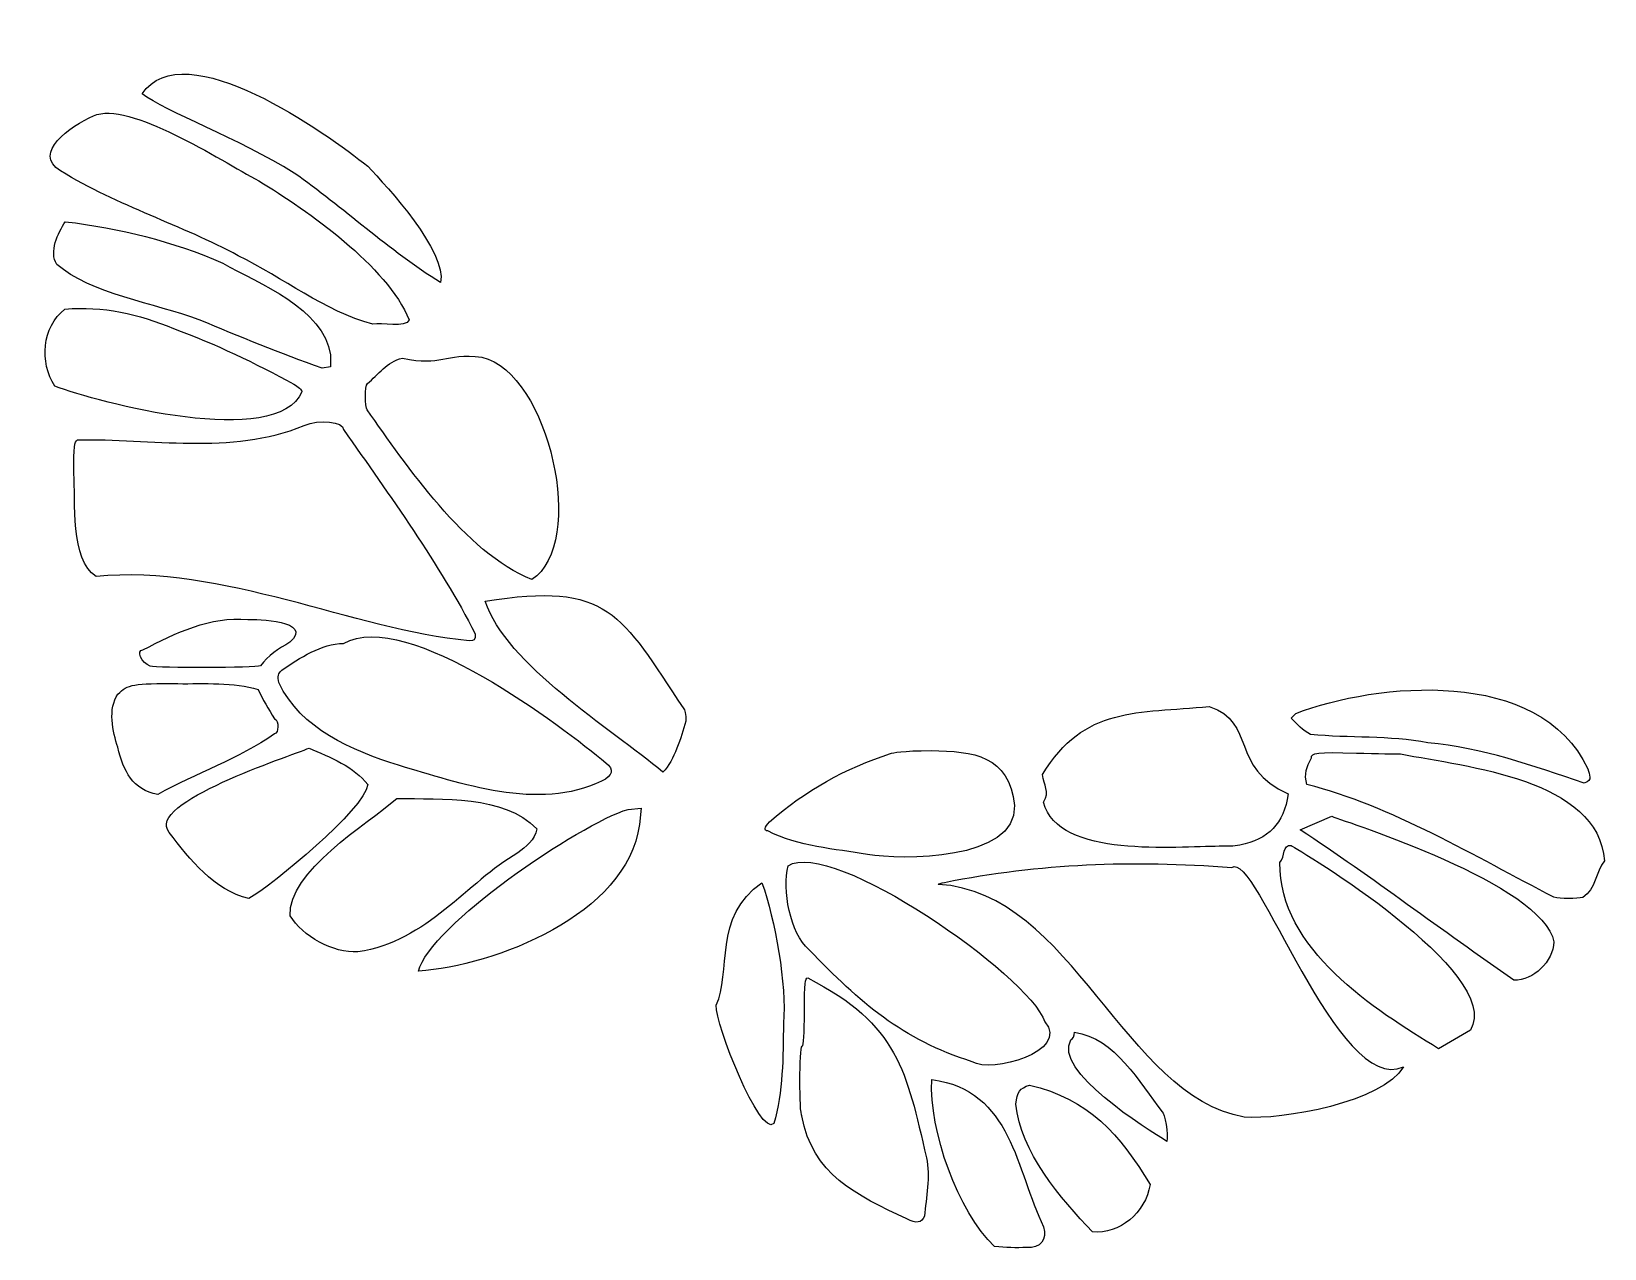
# Model space of a CAD drawing. Header units: centimetres. Extents: x -8.1 to 6.7, y -4.1 to 7.4.
import ezdxf

# ---------------------------------------------------------------- set-up
doc = ezdxf.new("R2010")
doc.units = ezdxf.units.CM
doc.header["$MEASUREMENT"] = 0
doc.layers.add('Layer 1', color=7, linetype='Continuous')

msp = doc.modelspace()

# ---------------------------------------------------------------- linework, layer by layer
at = {"layer": 'Layer 1', "color": 138}
for points, knots in [([(-4.29405, 5.00917), (-4.23127, 5.29614), (-4.79432, 5.91181), (-4.98043, 6.10509), (-4.98043, 6.10509), (-5.36093, 6.41379), (-6.71311, 7.37498), (-7.10724, 6.78686), (-7.10724, 6.78686), (-6.88655, 6.62269), (-6.19683, 6.36693), (-5.67304, 6.04149), (-5.67304, 6.04149), (-5.21918, 5.72094), (-4.77447, 5.3089), (-4.29405, 5.00917)], [0, 0, 0, 0, 0.2, 0.2, 0.2, 0.2, 0.4, 0.4, 0.4, 0.4, 0.6, 0.6, 0.6, 0.6, 1, 1, 1, 1]), ([(-3.96634, 1.6996), (-4.29892, 2.35072), (-4.77699, 3.00545), (-5.20711, 3.62463), (-5.20711, 3.62463), (-5.20711, 3.70085), (-5.43875, 3.72379), (-5.57934, 3.6615), (-5.57934, 3.6615), (-6.27889, 3.37804), (-7.02481, 3.54624), (-7.71421, 3.52678), (-7.71421, 3.52678), (-7.74636, 3.50904), (-7.75069, 3.47169), (-7.75069, 3.21167), (-7.75069, 3.21167), (-7.72992, 2.95648), (-7.78591, 2.39546), (-7.54016, 2.24097), (-7.54016, 2.24097), (-6.34475, 2.35373), (-5.12084, 1.73971), (-4.02321, 1.63421), (-4.02321, 1.63421), (-3.973, 1.63302), (-3.96634, 1.64067), (-3.96634, 1.6996)], [0, 0, 0, 0, 0.125, 0.125, 0.125, 0.125, 0.25, 0.25, 0.25, 0.25, 0.375, 0.375, 0.375, 0.375, 0.5, 0.5, 0.5, 0.5, 0.625, 0.625, 0.625, 0.625, 0.75, 0.75, 0.75, 0.75, 1, 1, 1, 1]), ([(-2.77655, 0.31199), (-2.66916, 0.36556), (-2.65615, 0.42126), (-2.73591, 0.48592), (-2.73591, 0.48592), (-3.13783, 0.81651), (-4.60759, 1.94601), (-5.20864, 1.60901), (-5.20864, 1.60901), (-5.41408, 1.60831), (-5.62214, 1.47326), (-5.78954, 1.35713), (-5.78954, 1.35713), (-5.82414, 1.32392), (-5.82987, 1.30094), (-5.81876, 1.23993), (-5.81876, 1.23993), (-5.60984, 0.80421), (-5.13211, 0.60062), (-4.69013, 0.46118), (-4.69013, 0.46118), (-4.10864, 0.29073), (-3.36788, 0.02416), (-2.77655, 0.31199)], [0, 0, 0, 0, 0.14285714, 0.14285714, 0.14285714, 0.14285714, 0.28571429, 0.28571429, 0.28571429, 0.28571429, 0.42857143, 0.42857143, 0.42857143, 0.42857143, 0.57142857, 0.57142857, 0.57142857, 0.57142857, 0.71428571, 0.71428571, 0.71428571, 0.71428571, 1, 1, 1, 1]), ([(6.51815, 0.42816), (6.0641, 1.39518), (4.52392, 1.24088), (3.76622, 0.94933), (3.76622, 0.94933), (3.76622, 0.94933), (3.7233, 0.90509), (3.7233, 0.90509), (3.7233, 0.90509), (3.77846, 0.84742), (3.83424, 0.79126), (3.90371, 0.75149), (3.90371, 0.75149), (4.2726, 0.71567), (4.64603, 0.74204), (5.01178, 0.67398), (5.01178, 0.67398), (5.52248, 0.62646), (6.00086, 0.45839), (6.48344, 0.29228), (6.48344, 0.29228), (6.57168, 0.32229), (6.52781, 0.36861), (6.51815, 0.42816)], [0, 0, 0, 0, 0.14285714, 0.14285714, 0.14285714, 0.14285714, 0.28571429, 0.28571429, 0.28571429, 0.28571429, 0.42857143, 0.42857143, 0.42857143, 0.42857143, 0.57142857, 0.57142857, 0.57142857, 0.57142857, 0.71428571, 0.71428571, 0.71428571, 0.71428571, 1, 1, 1, 1]), ([(-5.85916, 0.75914), (-5.81654, 0.75914), (-5.81597, 0.88378), (-5.85852, 0.90061), (-5.85852, 0.90061), (-5.91476, 0.98625), (-5.9717, 1.08453), (-6.01361, 1.1752), (-6.01361, 1.1752), (-6.23365, 1.24836), (-6.53016, 1.22715), (-6.76841, 1.23079), (-6.76841, 1.23079), (-7.18733, 1.23447), (-7.24251, 1.2247), (-7.33375, 1.13068), (-7.33375, 1.13068), (-7.43113, 1.00012), (-7.38488, 0.77284), (-7.33471, 0.63128), (-7.33471, 0.63128), (-7.28185, 0.40217), (-7.19518, 0.23391), (-6.9596, 0.18595), (-6.9596, 0.18595), (-6.59849, 0.38876), (-6.19662, 0.51736), (-5.85916, 0.75914)], [0, 0, 0, 0, 0.125, 0.125, 0.125, 0.125, 0.25, 0.25, 0.25, 0.25, 0.375, 0.375, 0.375, 0.375, 0.5, 0.5, 0.5, 0.5, 0.625, 0.625, 0.625, 0.625, 0.75, 0.75, 0.75, 0.75, 1, 1, 1, 1]), ([(1.39998, -1.95496), (1.24685, -1.5086), (-0.6084, -0.22431), (-1.01882, -0.48434), (-1.01882, -0.48434), (-1.07456, -0.70805), (-1.00081, -1.12241), (-0.82245, -1.27559), (-0.82245, -1.27559), (-0.33553, -1.77664), (0.05034, -2.12123), (0.71756, -2.3316), (0.71756, -2.3316), (0.89133, -2.44532), (1.64162, -2.23762), (1.39998, -1.95496)], [0, 0, 0, 0, 0.2, 0.2, 0.2, 0.2, 0.4, 0.4, 0.4, 0.4, 0.6, 0.6, 0.6, 0.6, 1, 1, 1, 1]), ([(4.78108, -2.37978), (4.16025, -2.66372), (3.38521, -0.32545), (3.1635, -0.50165), (3.1635, -0.50165), (2.2136, -0.42739), (1.36387, -0.46401), (0.4539, -0.64131), (0.4539, -0.64131), (0.42262, -0.64728), (0.39703, -0.65576), (0.39703, -0.66016), (0.39703, -0.66016), (1.66322, -0.7329), (2.15478, -2.66257), (3.27835, -2.85293), (3.27835, -2.85293), (3.63089, -2.88412), (4.59356, -2.70971), (4.78108, -2.37978)], [0, 0, 0, 0, 0.16666667, 0.16666667, 0.16666667, 0.16666667, 0.33333333, 0.33333333, 0.33333333, 0.33333333, 0.5, 0.5, 0.5, 0.5, 0.66666667, 0.66666667, 0.66666667, 0.66666667, 1, 1, 1, 1])]:
    msp.add_open_spline(points, degree=3, knots=knots, dxfattribs=at)
at = {"layer": 'Layer 1', "color": 151}
for points, knots in [([(-4.58969, 4.65693), (-4.79859, 5.16798), (-5.54013, 5.68142), (-6.00718, 5.96859), (-6.00718, 5.96859), (-6.36799, 6.16022), (-7.23379, 6.72792), (-7.56457, 6.58031), (-7.56457, 6.58031), (-7.78145, 6.48352), (-8.14919, 6.22914), (-7.87425, 6.06072), (-7.87425, 6.06072), (-7.33279, 5.72902), (-6.72768, 5.54832), (-6.19973, 5.2615), (-6.19973, 5.2615), (-5.77842, 5.05743), (-5.39035, 4.7377), (-4.93106, 4.61789), (-4.93106, 4.61789), (-4.85296, 4.63654), (-4.6197, 4.57915), (-4.58969, 4.65693)], [0, 0, 0, 0, 0.14285714, 0.14285714, 0.14285714, 0.14285714, 0.28571429, 0.28571429, 0.28571429, 0.28571429, 0.42857143, 0.42857143, 0.42857143, 0.42857143, 0.57142857, 0.57142857, 0.57142857, 0.57142857, 0.71428571, 0.71428571, 0.71428571, 0.71428571, 1, 1, 1, 1]), ([(6.46943, -0.78366), (6.59408, -0.70597), (6.59301, -0.54284), (6.67554, -0.43947), (6.67554, -0.43947), (6.61587, 0.33349), (5.38743, 0.44542), (4.75367, 0.56813), (4.75367, 0.56813), (4.71756, 0.56794), (4.52982, 0.57184), (4.33647, 0.57678), (4.33647, 0.57678), (3.95805, 0.58647), (3.91254, 0.58171), (3.91254, 0.53243), (3.91254, 0.53243), (3.87089, 0.44458), (3.83963, 0.3823), (3.87118, 0.27967), (3.87118, 0.27967), (4.65825, 0.08474), (5.46572, -0.40444), (6.19909, -0.78107), (6.19909, -0.78107), (6.2572, -0.79634), (6.418, -0.79788), (6.46943, -0.78366)], [0, 0, 0, 0, 0.125, 0.125, 0.125, 0.125, 0.25, 0.25, 0.25, 0.25, 0.375, 0.375, 0.375, 0.375, 0.5, 0.5, 0.5, 0.5, 0.625, 0.625, 0.625, 0.625, 0.75, 0.75, 0.75, 0.75, 1, 1, 1, 1])]:
    msp.add_open_spline(points, degree=3, knots=knots, dxfattribs=at)
at = {"layer": 'Layer 1'}
for points, knots in [([(-5.40874, 4.20376), (-5.40874, 4.20376), (-5.33119, 4.21697), (-5.33119, 4.21697), (-5.33119, 4.21697), (-5.33119, 4.21697), (-5.33119, 4.32878), (-5.33119, 4.32878), (-5.33119, 4.32878), (-5.39147, 4.76356), (-6.00868, 5.002), (-6.34562, 5.19166), (-6.34562, 5.19166), (-6.82021, 5.40225), (-7.31692, 5.51979), (-7.831, 5.58308), (-7.831, 5.58308), (-7.89754, 5.47792), (-7.98774, 5.29717), (-7.90924, 5.18098), (-7.90924, 5.18098), (-7.60159, 4.90466), (-6.98057, 4.81154), (-6.56736, 4.65891), (-6.56736, 4.65891), (-6.19113, 4.50195), (-5.80088, 4.33638), (-5.40874, 4.20376)], [0, 0, 0, 0, 0.125, 0.125, 0.125, 0.125, 0.25, 0.25, 0.25, 0.25, 0.375, 0.375, 0.375, 0.375, 0.5, 0.5, 0.5, 0.5, 0.625, 0.625, 0.625, 0.625, 0.75, 0.75, 0.75, 0.75, 1, 1, 1, 1]), ([(6.19919, -1.20333), (6.09418, -0.65451), (4.24555, -0.07647), (4.10638, -0.01887), (4.10638, -0.01887), (4.10638, -0.01887), (3.80702, -0.14601), (3.80702, -0.14601), (3.80702, -0.14601), (4.48933, -0.59846), (5.14656, -1.09528), (5.81981, -1.56367), (5.81981, -1.56367), (6.00864, -1.56502), (6.18798, -1.38785), (6.19919, -1.20333)], [0, 0, 0, 0, 0.2, 0.2, 0.2, 0.2, 0.4, 0.4, 0.4, 0.4, 0.6, 0.6, 0.6, 0.6, 1, 1, 1, 1])]:
    msp.add_open_spline(points, degree=3, knots=knots, dxfattribs=at)
at = {"layer": 'Layer 1', "color": 42}
for points, knots in [([(-5.60002, 3.98127), (-5.60002, 3.99702), (-5.63492, 4.02837), (-5.67757, 4.05094), (-5.67757, 4.05094), (-6.03581, 4.2519), (-6.42122, 4.43146), (-6.80977, 4.57591), (-6.80977, 4.57591), (-7.1362, 4.71415), (-7.47835, 4.78943), (-7.83341, 4.75902), (-7.83341, 4.75902), (-8.04968, 4.58822), (-8.07478, 4.25957), (-7.92913, 4.03261), (-7.92913, 4.03261), (-7.52417, 3.88123), (-5.83418, 3.4291), (-5.60002, 3.98127)], [0, 0, 0, 0, 0.16666667, 0.16666667, 0.16666667, 0.16666667, 0.33333333, 0.33333333, 0.33333333, 0.33333333, 0.5, 0.5, 0.5, 0.5, 0.66666667, 0.66666667, 0.66666667, 0.66666667, 1, 1, 1, 1]), ([(-1.98111, 0.87635), (-1.98111, 0.94217), (-1.9904, 0.99356), (-2.0023, 0.99356), (-2.0023, 0.99356), (-2.59596, 1.88746), (-2.70824, 2.19803), (-3.87203, 2.0068), (-3.87203, 2.0068), (-3.67959, 1.41377), (-2.69348, 0.80841), (-2.19836, 0.39687), (-2.19836, 0.39687), (-2.08822, 0.51156), (-2.02921, 0.7208), (-1.98111, 0.87635)], [0, 0, 0, 0, 0.2, 0.2, 0.2, 0.2, 0.4, 0.4, 0.4, 0.4, 0.6, 0.6, 0.6, 0.6, 1, 1, 1, 1]), ([(1.11442, 0.08162), (1.06489, 0.55907), (0.72764, 0.5938), (0.32906, 0.59932), (0.32906, 0.59932), (0.05896, 0.59932), (-0.03341, 0.57999), (-0.05458, 0.57293), (-0.05458, 0.57293), (-0.47691, 0.43212), (-0.8553, 0.22642), (-1.19529, -0.07195), (-1.19529, -0.07195), (-1.24239, -0.12049), (-1.24894, -0.15719), (-1.21049, -0.15719), (-1.21049, -0.15719), (-0.91854, -0.3041), (-0.57959, -0.32582), (-0.27016, -0.37889), (-0.27016, -0.37889), (0.04481, -0.43292), (1.13868, -0.44074), (1.11442, 0.08162)], [0, 0, 0, 0, 0.14285714, 0.14285714, 0.14285714, 0.14285714, 0.28571429, 0.28571429, 0.28571429, 0.28571429, 0.42857143, 0.42857143, 0.42857143, 0.42857143, 0.57142857, 0.57142857, 0.57142857, 0.57142857, 0.71428571, 0.71428571, 0.71428571, 0.71428571, 1, 1, 1, 1]), ([(5.4118, -2.03249), (5.73829, -1.49308), (3.77725, -0.32291), (3.72125, -0.29475), (3.72125, -0.29475), (3.64244, -0.28048), (3.66504, -0.39762), (3.617, -0.45569), (3.617, -0.45569), (3.60367, -1.27046), (4.50809, -1.84184), (5.11195, -2.2084), (5.11195, -2.2084), (5.20998, -2.14889), (5.31517, -2.09732), (5.4118, -2.03249)], [0, 0, 0, 0, 0.2, 0.2, 0.2, 0.2, 0.4, 0.4, 0.4, 0.4, 0.6, 0.6, 0.6, 0.6, 1, 1, 1, 1]), ([(-1.06309, -1.96856), (-1.02927, -1.60916), (-1.14286, -0.99311), (-1.26504, -0.64445), (-1.26504, -0.64445), (-1.72926, -0.966), (-1.54926, -1.49071), (-1.69677, -1.79976), (-1.69677, -1.79976), (-1.70676, -1.97245), (-1.28273, -3.04365), (-1.15262, -2.91432), (-1.15262, -2.91432), (-1.06786, -2.62148), (-1.06442, -2.28143), (-1.06309, -1.96856)], [0, 0, 0, 0, 0.2, 0.2, 0.2, 0.2, 0.4, 0.4, 0.4, 0.4, 0.6, 0.6, 0.6, 0.6, 1, 1, 1, 1]), ([(2.552, -3.08202), (2.56417, -3.02009), (2.53083, -2.81162), (2.50747, -2.8036), (2.50747, -2.8036), (2.2891, -2.52466), (2.06439, -2.10816), (1.67915, -2.05341), (1.67915, -2.05341), (1.67915, -2.08804), (1.66551, -2.11857), (1.64671, -2.126), (1.64671, -2.126), (1.47172, -2.41335), (2.36546, -2.96834), (2.552, -3.08202)], [0, 0, 0, 0, 0.2, 0.2, 0.2, 0.2, 0.4, 0.4, 0.4, 0.4, 0.6, 0.6, 0.6, 0.6, 1, 1, 1, 1])]:
    msp.add_open_spline(points, degree=3, knots=knots, dxfattribs=at)
at = {"layer": 'Layer 1', "color": 30}
for points, knots in [([(-3.90443, 4.30724), (-4.26232, 4.34763), (-4.28286, 4.21768), (-4.65167, 4.29663), (-4.65167, 4.29663), (-4.80364, 4.26398), (-4.88062, 4.14192), (-4.98364, 4.05729), (-4.98364, 4.05729), (-5.00733, 4.03783), (-5.00617, 3.83806), (-4.98565, 3.80926), (-4.98565, 3.80926), (-4.6172, 3.29205), (-4.06517, 2.46538), (-3.43409, 2.21249), (-3.43409, 2.21249), (-2.91163, 2.54229), (-3.26774, 4.1573), (-3.90443, 4.30724)], [0, 0, 0, 0, 0.16666667, 0.16666667, 0.16666667, 0.16666667, 0.33333333, 0.33333333, 0.33333333, 0.33333333, 0.5, 0.5, 0.5, 0.5, 0.66666667, 0.66666667, 0.66666667, 0.66666667, 1, 1, 1, 1]), ([(3.6954, 0.19153), (3.13766, 0.44186), (3.39668, 0.86735), (2.95094, 1.01631), (2.95094, 1.01631), (2.27392, 0.9491), (1.77003, 1.02105), (1.38024, 0.37556), (1.38024, 0.37556), (1.39028, 0.2673), (1.45037, 0.22036), (1.38964, 0.11343), (1.38964, 0.11343), (1.52508, -0.42085), (2.64596, -0.3009), (3.044, -0.30196), (3.044, -0.30196), (3.12229, -0.30217), (3.18127, -0.30238), (3.23789, -0.2912), (3.23789, -0.2912), (3.51155, -0.23715), (3.64964, -0.08927), (3.6954, 0.19153)], [0, 0, 0, 0, 0.14285714, 0.14285714, 0.14285714, 0.14285714, 0.28571429, 0.28571429, 0.28571429, 0.28571429, 0.42857143, 0.42857143, 0.42857143, 0.42857143, 0.57142857, 0.57142857, 0.57142857, 0.57142857, 0.71428571, 0.71428571, 0.71428571, 0.71428571, 1, 1, 1, 1])]:
    msp.add_open_spline(points, degree=3, knots=knots, dxfattribs=at)
at = {"layer": 'Layer 1', "color": 54}
for points, knots in [([(-5.99154, 1.39922), (-5.91948, 1.49602), (-5.82018, 1.55838), (-5.71376, 1.6203), (-5.71376, 1.6203), (-5.48314, 1.82993), (-6.03334, 1.83439), (-6.10946, 1.83591), (-6.10946, 1.83591), (-6.46597, 1.8655), (-6.78767, 1.7096), (-7.09928, 1.54762), (-7.09928, 1.54762), (-7.16825, 1.54762), (-7.11135, 1.42373), (-7.0296, 1.3959), (-7.0296, 1.3959), (-6.9704, 1.37574), (-6.02865, 1.37875), (-5.99154, 1.39922)], [0, 0, 0, 0, 0.16666667, 0.16666667, 0.16666667, 0.16666667, 0.33333333, 0.33333333, 0.33333333, 0.33333333, 0.5, 0.5, 0.5, 0.5, 0.66666667, 0.66666667, 0.66666667, 0.66666667, 1, 1, 1, 1]), ([(-2.41988, -0.09684), (-2.41988, -0.09684), (-2.40217, 0.05598), (-2.40217, 0.05598), (-2.40217, 0.05598), (-2.40217, 0.05598), (-2.52584, 0.04633), (-2.52584, 0.04633), (-2.52584, 0.04633), (-2.98684, -0.09122), (-4.40529, -1.05744), (-4.50095, -1.47842), (-4.50095, -1.47842), (-3.78942, -1.4284), (-2.53604, -0.95201), (-2.41988, -0.09684)], [0, 0, 0, 0, 0.2, 0.2, 0.2, 0.2, 0.4, 0.4, 0.4, 0.4, 0.6, 0.6, 0.6, 0.6, 1, 1, 1, 1])]:
    msp.add_open_spline(points, degree=3, knots=knots, dxfattribs=at)
at = {"layer": 'Layer 1', "color": 254}
for points in [[(-4.97964, 0.27967), (-5.10536, 0.4464), (-5.33939, 0.53825), (-5.53307, 0.62393), (-5.53307, 0.62393), (-5.71558, 0.54515), (-7.08365, 0.10797), (-6.85125, -0.17075), (-6.85125, -0.17075), (-6.65316, -0.42965), (-6.43275, -0.71353), (-6.10083, -0.79369), (-6.10083, -0.79369), (-5.87261, -0.66538), (-5.00899, 0.04937), (-4.97964, 0.27967)], [(1.38964, -3.88647), (1.12836, -3.35791), (1.09377, -2.5978), (0.33579, -2.49977), (0.33579, -2.49977), (0.3094, -2.97978), (0.58058, -3.74433), (0.92804, -4.0711), (0.92804, -4.0711), (1.03023, -4.08235), (1.13024, -4.08661), (1.23274, -4.08178), (1.23274, -4.08178), (1.35394, -4.09132), (1.42935, -4.00645), (1.38964, -3.88647)]]:
    msp.add_open_spline(points, degree=3, knots=[0, 0, 0, 0, 0.2, 0.2, 0.2, 0.2, 0.4, 0.4, 0.4, 0.4, 0.6, 0.6, 0.6, 0.6, 1, 1, 1, 1], dxfattribs=at)
at = {"layer": 'Layer 1', "color": 198}
for points, knots in [([(-3.5657, -0.36406), (-3.49114, -0.30696), (-3.4042, -0.24138), (-3.38732, -0.13588), (-3.38732, -0.13588), (-3.7049, 0.18629), (-4.27896, 0.13888), (-4.70641, 0.14935), (-4.70641, 0.14935), (-4.98643, -0.09522), (-5.73603, -0.53866), (-5.71052, -0.95656), (-5.71052, -0.95656), (-5.59815, -1.14793), (-5.30389, -1.31169), (-5.0727, -1.29586), (-5.0727, -1.29586), (-4.41595, -1.19981), (-4.04537, -0.64094), (-3.5657, -0.36406)], [0, 0, 0, 0, 0.16666667, 0.16666667, 0.16666667, 0.16666667, 0.33333333, 0.33333333, 0.33333333, 0.33333333, 0.5, 0.5, 0.5, 0.5, 0.66666667, 0.66666667, 0.66666667, 0.66666667, 1, 1, 1, 1]), ([(0.26778, -3.78616), (0.28132, -3.61052), (0.32272, -3.41477), (0.28578, -3.23593), (0.28578, -3.23593), (0.09522, -2.4219), (0.02291, -1.98127), (-0.83237, -1.54236), (-0.83237, -1.54236), (-0.85988, -1.54236), (-0.86442, -1.58735), (-0.86442, -1.86023), (-0.86442, -1.86023), (-0.86442, -2.06435), (-0.87223, -2.18079), (-0.88625, -2.18561), (-0.88625, -2.18561), (-0.91285, -2.19474), (-0.91482, -2.823), (-0.8883, -2.84093), (-0.8883, -2.84093), (-0.79289, -3.39052), (-0.37716, -3.59079), (0.09998, -3.81176), (0.09998, -3.81176), (0.18819, -3.85917), (0.23833, -3.85152), (0.26778, -3.78616)], [0, 0, 0, 0, 0.125, 0.125, 0.125, 0.125, 0.25, 0.25, 0.25, 0.25, 0.375, 0.375, 0.375, 0.375, 0.5, 0.5, 0.5, 0.5, 0.625, 0.625, 0.625, 0.625, 0.75, 0.75, 0.75, 0.75, 1, 1, 1, 1])]:
    msp.add_open_spline(points, degree=3, knots=knots, dxfattribs=at)
at = {"layer": 'Layer 1', "color": 129}
msp.add_open_spline([(2.3926, -3.48929), (2.11026, -3.0167), (1.81369, -2.68443), (1.2556, -2.5508), (1.2556, -2.5508), (1.16524, -2.582), (1.14104, -2.61616), (1.12782, -2.73112), (1.12782, -2.73112), (1.16607, -3.17158), (1.5536, -3.62531), (1.84976, -3.93305), (1.84976, -3.93305), (2.10403, -3.9622), (2.35038, -3.75469), (2.3926, -3.48929)], degree=3, knots=[0, 0, 0, 0, 0.2, 0.2, 0.2, 0.2, 0.4, 0.4, 0.4, 0.4, 0.6, 0.6, 0.6, 0.6, 1, 1, 1, 1], dxfattribs=at)

doc.saveas('drawing.dxf')
